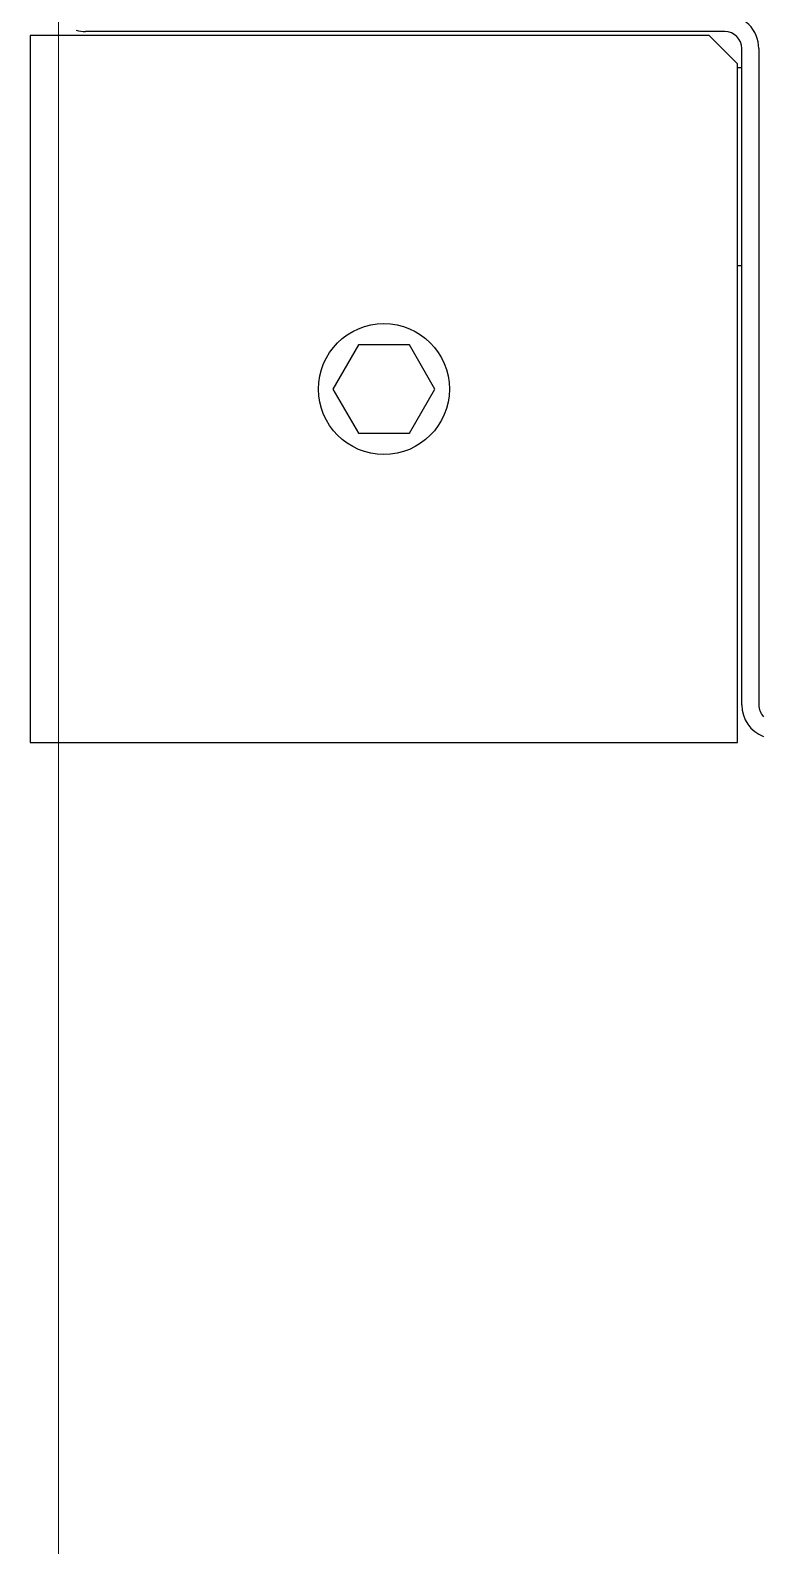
# Model space of a CAD drawing. Extents: x -32000 to 416743, y -254124 to 144214.
# Drawn here: x 255495 to 255624.6, y 84120.1 to 84388 of the extents above; entities that cross this region are included whole.
import ezdxf

# ---------------------------------------------------------------- set-up
doc = ezdxf.new("R2010")
doc.units = 0
doc.header["$LTSCALE"] = 10
for name, color, linetype in [('XFM1Q40$0$COL', 1, 'Continuous'), ('XFM1Q40$0$M-EQPM-MAU', 22, 'Continuous'), ('XFM7P40ICA$0$H12PL4$0$L40_19_MEJI', 252, 'Continuous')]:
    doc.layers.add(name, color=color, linetype=linetype)

# ---------------------------------------------------------------- blocks, each defined once
blk = doc.blocks.new('XFM1Q40$0$A$C6DF15AF1')
at = {"layer": 'XFM1Q40$0$M-EQPM-MAU'}
for p, q in [((13577.929, -13788.019, -0.314), (13577.929, -13800.519, -0.314)), ((13590.429, -13788.019, -0.314), (13577.929, -13788.019, -0.314)), ((13590.429, -13800.019, -0.314), (13590.429, -13788.019, -0.314)), ((13590.497, -13800.295, -0.325), (13590.497, -13788.995, -0.325)), ((13584.179, -13793.367, 1.855), (13583.398, -13793.818, 1.855)), ((13584.96, -13793.818, 1.855), (13584.179, -13793.367, 1.855)), ((13583.398, -13793.818, 1.855), (13583.398, -13794.72, 1.855)), ((13584.96, -13794.72, 1.855), (13584.96, -13793.818, 1.855)), ((13583.398, -13794.72, 1.855), (13584.179, -13795.171, 1.855)), ((13584.179, -13795.171, 1.855), (13584.96, -13794.72, 1.855)), ((13589.929, -13800.519, -0.314), (13590.429, -13800.019, -0.314)), ((13577.929, -13800.519, -0.314), (13589.929, -13800.519, -0.314)), ((13586.36, -13800.519, -5.979), (13586.36, -13800.595, -5.979)), ((13589.86, -13800.519, -5.979), (13589.86, -13800.595, -5.979)), ((13578.597, -13800.595, -0.325), (13590.197, -13800.595, -0.325)), ((13586.082, -13800.581, -0.314), (13586.082, -13800.581, -0.314)), ((13590.197, -13800.895, -0.325), (13578.597, -13800.895, -0.325))]:
    blk.add_line(p, q, dxfattribs=at)
blk.add_circle((13584.179, -13794.269, -0.066), 1.157, dxfattribs=at)
for centre, radius, start, end in [((13591.097, -13788.995, -0.325), 0.6, 164.1462, 180), ((13590.197, -13800.295, -0.325), 0.6, 270, 0), ((13590.197, -13800.295, -0.325), 0.3, 270, 0), ((13578.597, -13801.195, -0.325), 0.6, 90, 159.1228), ((13578.597, -13801.195, -0.325), 0.3, 90, 134.5376)]:
    blk.add_arc(centre, radius, start, end, dxfattribs=at)
blk = doc.blocks.new('XFM1Q40$0$A$C400517eb')
at = {"layer": 'XFM1Q40$0$COL', "xscale": 10.00000000000001, "yscale": 10.00000000000001, "zscale": 10.00000000000001, "rotation": 90}
blk.add_blockref('XFM1Q40$0$A$C6DF15AF1', (147014.81, -51517.22), dxfattribs=at)
blk = doc.blocks.new('XFM1Q40')
blk.add_blockref('XFM1Q40$0$A$C400517eb', (-29400, 0))
blk = doc.blocks.new('XFM7P40ICA$0$H12PL4')
at = {"layer": 'XFM7P40ICA$0$H12PL4$0$L40_19_MEJI', "lineweight": 0}
blk.add_line((255500, 32860), (255500, 89775), dxfattribs=at)
blk = doc.blocks.new('XFM7P40ICA')
blk.add_blockref('XFM7P40ICA$0$H12PL4', (0, 0))

msp = doc.modelspace()

# ---------------------------------------------------------------- block references
for name in ['XFM7P40ICA', 'XFM1Q40']:
    msp.add_blockref(name, (0, 0))

doc.saveas('drawing.dxf')
